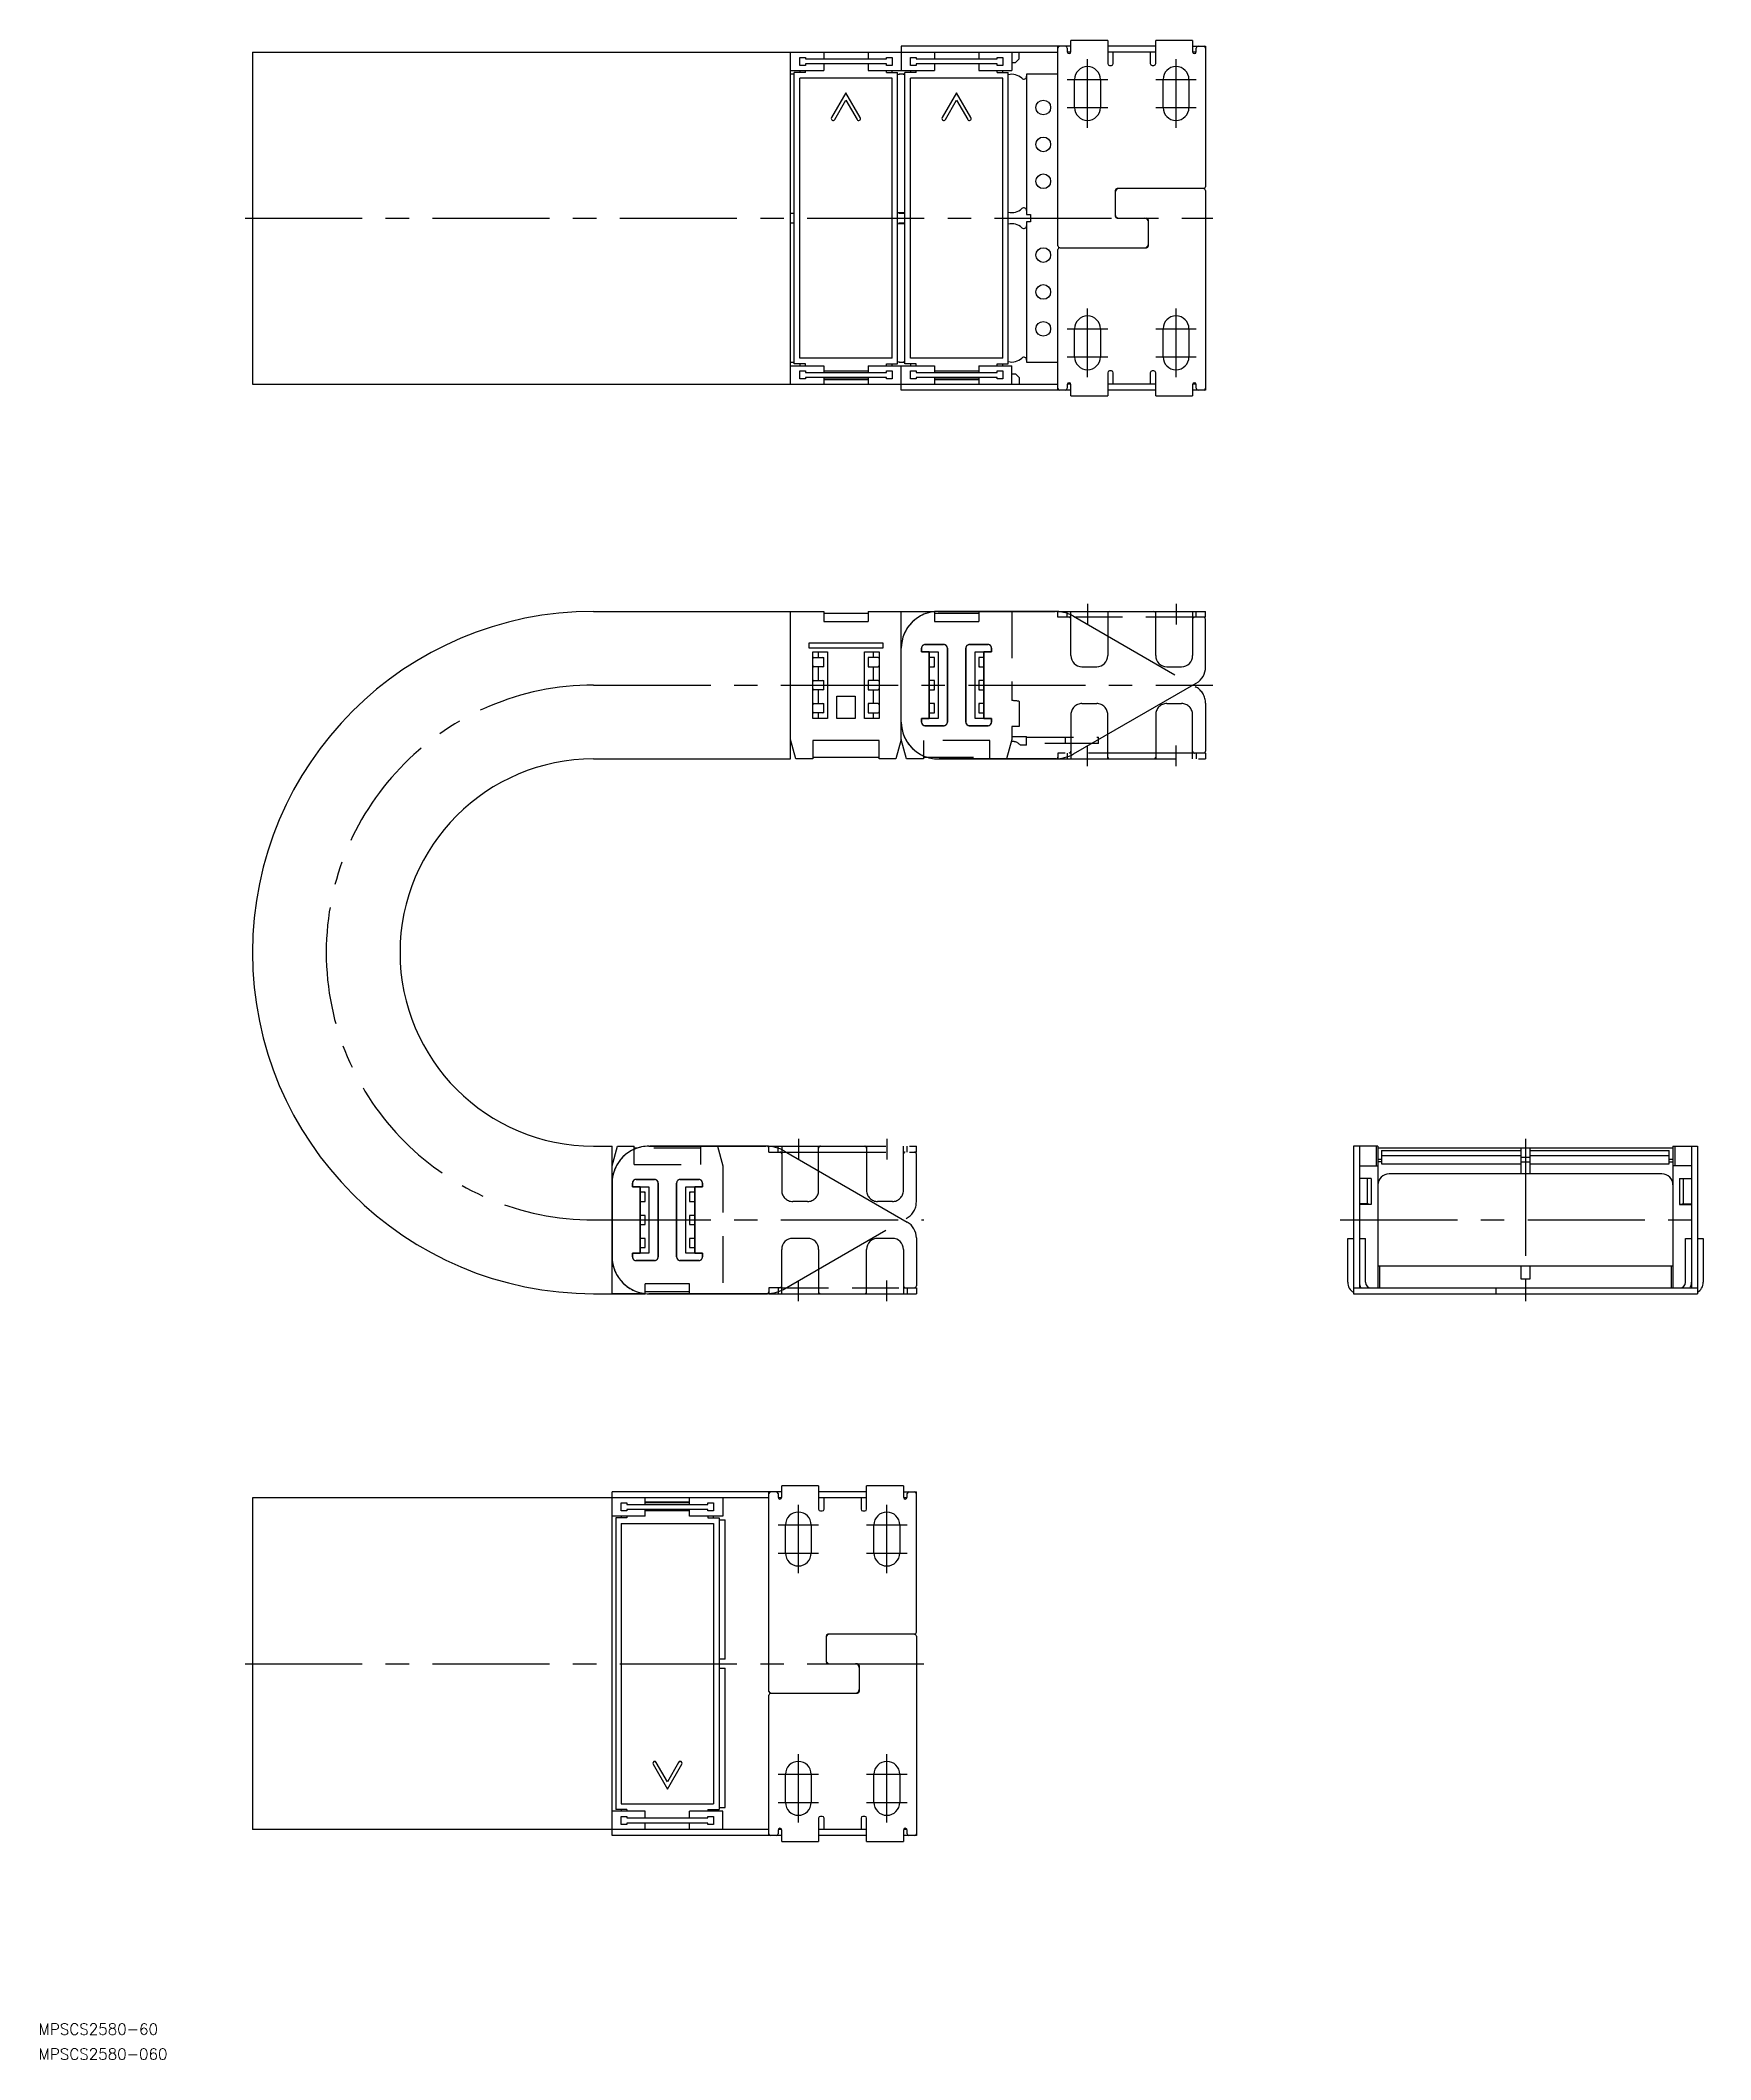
# Model space of a CAD drawing. Extents: x -58 to 395, y -62 to 485.
import ezdxf

# ---------------------------------------------------------------- set-up
doc = ezdxf.new("R2010")
doc.units = 0
for name, pattern in [('CENTER', [50.8, 31.75, -6.35, 6.35, -6.35]), ('DASHED', [19.05, 12.7, -6.35]), ('PHANTOM', [63.5, 31.75, -6.35, 6.35, -6.35, 6.35, -6.35])]:
    doc.linetypes.add(name, pattern=pattern)
doc.layers.get('0').update_dxf_attribs({"linetype": 'CONTINUOUS'})
doc.layers.add('CENTER', color=1, linetype='CENTER')
doc.styles.get("Standard").update_dxf_attribs({"font": 'txt.shx', "height": 3, "bigfont": 'bigfont.shx'})

msp = doc.modelspace()

# ---------------------------------------------------------------- linework, layer by layer
at = {"color": 7, "linetype": 'CONTINUOUS'}
for p, q in [((0, 481.907641), (0, 391.907641)), ((0, 481.907641), (218.407972, 481.907641)), ((145.907972, 391.907641), (145.907972, 481.907641)), ((154.907972, 481.907641), (154.907972, 480.107641)), ((166.907972, 481.907641), (166.907972, 480.107641)), ((221.907972, 483.507641), (175.907972, 483.507641)), ((175.907972, 483.507641), (175.907972, 476.907641)), ((184.907972, 481.907641), (184.907972, 480.107641)), ((196.907972, 481.907641), (196.907972, 480.107641)), ((205.907972, 481.907641), (205.907972, 476.907641)), ((207.907972, 480.107641), (207.907972, 481.907641)), ((218.407972, 429.407641), (218.407972, 483.507641)), ((220.907972, 483.007641), (220.907972, 482.007641)), ((221.89787, 481.907641), (220.918074, 481.907641)), ((221.907972, 482.007641), (221.907972, 485.107641)), ((231.907972, 485.107641), (221.907972, 485.107641)), ((231.907972, 485.107641), (231.907972, 478.807641)), ((244.907972, 483.507641), (231.907972, 483.507641)), ((244.907972, 481.907641), (231.907972, 481.907641)), ((233.407972, 478.807641), (233.407972, 481.907641)), ((243.407972, 481.907641), (243.407972, 478.807641)), ((244.907972, 478.807641), (244.907972, 485.107641)), ((254.907972, 485.107641), (244.907972, 485.107641)), ((254.907972, 485.107641), (254.907972, 482.007641)), ((254.907972, 483.507641), (258.407972, 483.507641)), ((255.89787, 481.907641), (254.918074, 481.907641)), ((255.907972, 482.007641), (255.907972, 483.007641)), ((258.407972, 483.507641), (258.407972, 445.407641)), ((145.907972, 476.907641), (154.907972, 476.907641)), ((146.907972, 397.407641), (146.907972, 476.407641)), ((149.907972, 476.407641), (146.907972, 476.407641)), ((148.407972, 478.307641), (148.407972, 480.507641)), ((148.407972, 480.507641), (149.907972, 480.507641)), ((149.907972, 478.307641), (148.407972, 478.307641)), ((148.407972, 476.907641), (148.407972, 476.407641)), ((149.907972, 480.507641), (149.907972, 480.107641)), ((149.907972, 480.107641), (171.907972, 480.107641)), ((171.907972, 478.707641), (149.907972, 478.707641)), ((149.907972, 478.707641), (149.907972, 478.307641)), ((149.907972, 476.407641), (149.907972, 476.907641)), ((154.907972, 478.707641), (154.907972, 476.907641)), ((166.907972, 478.707641), (166.907972, 476.907641)), ((166.907972, 476.907641), (184.907972, 476.907641)), ((171.907972, 480.507641), (173.407972, 480.507641)), ((171.907972, 480.107641), (171.907972, 480.507641)), ((171.907972, 478.307641), (171.907972, 478.707641)), ((173.407972, 478.307641), (171.907972, 478.307641)), ((171.907972, 476.407641), (171.907972, 476.907641)), ((171.907972, 476.407641), (174.907972, 476.407641)), ((173.407972, 480.507641), (173.407972, 478.307641)), ((173.407972, 476.407641), (173.407972, 476.907641)), ((174.907972, 397.407641), (174.907972, 476.407641)), ((179.907972, 476.407641), (176.907972, 476.407641)), ((176.907972, 397.407641), (176.907972, 476.407641)), ((178.407972, 480.507641), (179.907972, 480.507641)), ((178.407972, 478.307641), (178.407972, 480.507641)), ((179.907972, 478.307641), (178.407972, 478.307641)), ((178.407972, 476.907641), (178.407972, 476.407641)), ((179.907972, 480.507641), (179.907972, 480.107641)), ((179.907972, 480.107641), (201.907972, 480.107641)), ((201.907972, 478.707641), (179.907972, 478.707641)), ((179.907972, 478.707641), (179.907972, 478.307641)), ((179.907972, 476.407641), (179.907972, 476.907641)), ((184.907972, 478.707641), (184.907972, 476.907641)), ((196.907972, 478.707641), (196.907972, 476.907641)), ((196.907972, 476.907641), (205.907972, 476.907641)), ((201.907972, 480.507641), (203.407972, 480.507641)), ((201.907972, 480.107641), (201.907972, 480.507641)), ((201.907972, 478.307641), (201.907972, 478.707641)), ((203.407972, 478.307641), (201.907972, 478.307641)), ((201.907972, 476.407641), (201.907972, 476.907641)), ((201.907972, 476.407641), (204.907972, 476.407641)), ((203.407972, 480.507641), (203.407972, 478.307641)), ((203.407972, 476.407641), (203.407972, 476.907641)), ((204.907972, 397.407641), (204.907972, 476.407641)), ((205.907972, 479.107641), (206.907972, 479.107641)), ((206.907972, 479.107641), (207.907972, 480.107641)), ((232.407972, 478.307641), (232.907972, 478.307641)), ((243.907972, 478.307641), (244.407972, 478.307641)), ((146.907972, 475.907641), (145.907972, 475.907641)), ((148.407972, 398.907641), (148.407972, 474.907641)), ((173.407972, 474.907641), (148.407972, 474.907641)), ((160.907972, 470.907641), (157.010858, 464.157641)), ((164.805086, 464.157641), (160.907972, 470.907641)), ((173.407972, 398.907641), (173.407972, 474.907641)), ((175.207972, 475.907641), (175.207972, 475.845914)), ((176.907972, 475.907641), (175.207972, 475.907641)), ((203.407972, 474.907641), (178.407972, 474.907641)), ((178.407972, 398.907641), (178.407972, 474.907641)), ((190.907972, 470.907641), (187.010858, 464.157641)), ((194.805086, 464.157641), (190.907972, 470.907641)), ((203.407972, 398.907641), (203.407972, 474.907641)), ((218.407972, 475.907641), (209.907972, 475.907641)), ((209.907972, 475.907641), (209.907972, 437.907641)), ((222.907972, 466.907641), (222.907972, 474.507641)), ((229.907972, 474.507641), (229.907972, 466.907641)), ((246.907972, 466.907641), (246.907972, 474.507641)), ((253.907972, 474.507641), (253.907972, 466.907641)), ((157.876883, 463.657641), (160.907972, 468.907641)), ((160.907972, 468.907641), (163.939061, 463.657641)), ((187.876883, 463.657641), (190.907972, 468.907641)), ((190.907972, 468.907641), (193.939061, 463.657641)), ((233.907972, 444.407641), (233.907972, 437.407641)), ((257.907972, 444.907641), (234.407972, 444.907641)), ((258.407972, 444.407641), (258.407972, 390.307641)), ((146.907972, 438.157641), (145.907972, 438.157641)), ((175.207972, 438.469367), (175.207972, 438.157641)), ((176.907972, 438.157641), (175.207972, 438.157641)), ((145.907972, 435.657641), (146.907972, 435.657641)), ((175.207972, 435.657641), (176.907972, 435.657641)), ((175.207972, 435.657641), (175.207972, 435.345914)), ((209.907972, 437.907641), (210.907972, 437.907641)), ((210.907972, 435.907641), (209.907972, 435.907641)), ((209.907972, 435.907641), (209.907972, 397.907641)), ((210.907972, 437.907641), (210.907972, 435.907641)), ((234.407972, 436.907641), (242.407972, 436.907641)), ((242.907972, 429.407641), (242.907972, 436.407641)), ((218.407972, 390.307641), (218.407972, 428.407641)), ((218.907972, 428.907641), (242.407972, 428.907641)), ((222.907972, 399.307641), (222.907972, 406.907641)), ((229.907972, 406.907641), (229.907972, 399.307641)), ((246.907972, 399.307641), (246.907972, 406.907641)), ((253.907972, 406.907641), (253.907972, 399.307641)), ((145.907972, 397.907641), (146.907972, 397.907641)), ((145.907972, 396.907641), (154.907972, 396.907641)), ((149.907972, 397.407641), (146.907972, 397.407641)), ((173.407972, 398.907641), (148.407972, 398.907641)), ((148.407972, 397.407641), (148.407972, 396.907641)), ((148.407972, 395.507641), (149.907972, 395.507641)), ((148.407972, 393.307641), (148.407972, 395.507641)), ((149.907972, 396.907641), (149.907972, 397.407641)), ((149.907972, 395.507641), (149.907972, 395.107641)), ((149.907972, 395.107641), (171.907972, 395.107641)), ((154.907972, 396.907641), (154.907972, 395.107641)), ((154.907972, 395.507641), (166.907972, 395.507641)), ((166.907972, 396.907641), (184.907972, 396.907641)), ((166.907972, 396.907641), (166.907972, 395.107641)), ((171.907972, 397.407641), (174.907972, 397.407641)), ((171.907972, 396.907641), (171.907972, 397.407641)), ((171.907972, 395.107641), (171.907972, 395.507641)), ((171.907972, 395.507641), (173.407972, 395.507641)), ((173.407972, 396.907641), (173.407972, 397.407641)), ((173.407972, 395.507641), (173.407972, 393.307641)), ((175.207972, 397.969367), (175.207972, 397.907641)), ((175.207972, 397.907641), (176.907972, 397.907641)), ((175.907972, 390.307641), (175.907972, 396.907641)), ((179.907972, 397.407641), (176.907972, 397.407641)), ((203.407972, 398.907641), (178.407972, 398.907641)), ((178.407972, 397.407641), (178.407972, 396.907641)), ((178.407972, 395.507641), (179.907972, 395.507641)), ((178.407972, 393.307641), (178.407972, 395.507641)), ((179.907972, 396.907641), (179.907972, 397.407641)), ((179.907972, 395.507641), (179.907972, 395.107641)), ((179.907972, 395.107641), (201.907972, 395.107641)), ((184.907972, 396.907641), (184.907972, 395.107641)), ((184.907972, 395.507641), (196.907972, 395.507641)), ((196.907972, 396.907641), (205.907972, 396.907641)), ((196.907972, 396.907641), (196.907972, 395.107641)), ((201.907972, 397.407641), (204.907972, 397.407641)), ((201.907972, 396.907641), (201.907972, 397.407641)), ((201.907972, 395.507641), (203.407972, 395.507641)), ((201.907972, 395.107641), (201.907972, 395.507641)), ((203.407972, 396.907641), (203.407972, 397.407641)), ((203.407972, 395.507641), (203.407972, 393.307641)), ((205.907972, 391.907641), (205.907972, 396.907641)), ((205.907972, 394.707641), (206.907972, 394.707641)), ((207.907972, 393.707641), (206.907972, 394.707641)), ((209.907972, 397.907641), (218.407972, 397.907641)), ((231.907972, 395.007641), (231.907972, 388.707641)), ((232.907972, 395.507641), (232.407972, 395.507641)), ((233.407972, 391.907641), (233.407972, 395.007641)), ((243.407972, 395.007641), (243.407972, 391.907641)), ((244.407972, 395.507641), (243.907972, 395.507641)), ((244.907972, 388.707641), (244.907972, 395.007641)), ((0, 391.907641), (218.407972, 391.907641)), ((149.907972, 393.307641), (148.407972, 393.307641)), ((149.907972, 393.707641), (149.907972, 393.307641)), ((171.907972, 393.707641), (149.907972, 393.707641)), ((154.907972, 393.707641), (154.907972, 391.907641)), ((154.907972, 393.320071), (166.907972, 393.320071)), ((154.907972, 393.134421), (166.907972, 393.134421)), ((166.907972, 393.707641), (166.907972, 391.907641)), ((171.907972, 393.307641), (171.907972, 393.707641)), ((173.407972, 393.307641), (171.907972, 393.307641)), ((221.907972, 390.307641), (175.907972, 390.307641)), ((179.907972, 393.307641), (178.407972, 393.307641)), ((179.907972, 393.707641), (179.907972, 393.307641)), ((201.907972, 393.707641), (179.907972, 393.707641)), ((184.907972, 393.707641), (184.907972, 391.907641)), ((184.907972, 393.320071), (196.907972, 393.320071)), ((184.907972, 393.134421), (196.907972, 393.134421)), ((196.907972, 393.707641), (196.907972, 391.907641)), ((201.907972, 393.307641), (201.907972, 393.707641)), ((203.407972, 393.307641), (201.907972, 393.307641)), ((207.907972, 393.707641), (207.907972, 391.907641)), ((220.907972, 391.807641), (220.907972, 390.807641)), ((221.89787, 391.907641), (220.918074, 391.907641)), ((221.907972, 388.707641), (221.907972, 391.807641)), ((221.907972, 388.707641), (231.907972, 388.707641)), ((244.907972, 391.907641), (231.907972, 391.907641)), ((244.907972, 390.307641), (231.907972, 390.307641)), ((244.907972, 388.707641), (254.907972, 388.707641)), ((254.907972, 391.807641), (254.907972, 388.707641)), ((258.407972, 390.307641), (254.907972, 390.307641)), ((255.89787, 391.907641), (254.918074, 391.907641)), ((255.907972, 390.807641), (255.907972, 391.807641)), ((92.5, 330.300128), (154.907972, 330.300128)), ((145.907972, 290.300128), (145.907972, 330.300128)), ((154.907972, 330.300128), (154.907972, 327.580324)), ((154.907972, 329.800128), (166.907972, 329.800128)), ((166.907972, 330.300128), (166.907972, 327.580324)), ((166.907972, 330.300128), (184.907972, 330.300128)), ((175.907972, 295.600128), (175.907972, 330.300128)), ((184.907972, 330.300128), (184.907972, 330.250002)), ((217.907972, 330.300128), (185.907972, 330.300128)), ((218.407972, 330.300128), (258.407972, 330.300128)), ((218.407972, 328.700128), (218.407972, 330.300128)), ((221.907972, 328.700128), (218.407972, 328.700128)), ((220.907972, 328.700128), (220.907972, 330.300128)), ((221.907972, 318.300128), (221.907972, 330.300128)), ((231.907972, 330.300128), (231.907972, 318.300128)), ((244.907972, 318.300128), (244.907972, 330.300128)), ((254.907972, 330.300128), (254.907972, 318.300128)), ((258.407972, 328.700128), (254.907972, 328.700128)), ((255.907972, 328.700128), (255.907972, 330.300128)), ((258.407972, 328.700128), (258.407972, 330.300128)), ((154.907972, 327.580324), (166.907972, 327.580324)), ((258.407972, 315.186879), (258.407972, 328.200128)), ((150.907972, 320.300128), (150.907972, 321.800128)), ((150.907972, 321.800128), (170.907972, 321.800128)), ((170.907972, 320.300128), (150.907972, 320.300128)), ((151.907972, 319.300128), (155.907972, 319.300128)), ((151.907972, 301.300128), (151.907972, 319.300128)), ((152.207972, 317.800128), (154.907972, 317.800128)), ((153.507972, 317.800128), (153.507972, 319.300128)), ((154.907972, 315.300128), (154.907972, 317.800128)), ((155.907972, 319.300128), (155.907972, 301.300128)), ((165.907972, 319.300128), (169.907972, 319.300128)), ((165.907972, 301.300128), (165.907972, 319.300128)), ((169.607972, 317.800128), (166.907972, 317.800128)), ((166.907972, 317.800128), (166.907972, 315.300128)), ((168.307972, 319.300128), (168.307972, 317.800128)), ((169.907972, 319.300128), (169.907972, 301.300128)), ((170.907972, 321.800128), (170.907972, 320.300128)), ((181.407972, 320.300128), (181.407972, 319.300128)), ((181.407972, 319.300128), (185.907972, 319.300128)), ((187.407972, 321.300128), (182.407972, 321.300128)), ((183.507972, 317.800128), (183.507972, 319.300128)), ((183.507972, 301.300128), (183.507972, 319.300128)), ((184.907972, 317.800128), (183.507972, 317.800128)), ((184.907972, 315.300128), (184.907972, 317.800128)), ((185.907972, 319.300128), (185.907972, 301.300128)), ((188.407972, 300.300128), (188.407972, 320.300128)), ((193.407972, 320.300128), (193.407972, 300.300128)), ((199.407972, 321.300128), (194.407972, 321.300128)), ((195.907972, 301.300128), (195.907972, 319.300128)), ((195.907972, 319.300128), (200.407972, 319.300128)), ((198.307972, 317.800128), (196.907972, 317.800128)), ((196.907972, 317.800128), (196.907972, 315.300128)), ((198.307972, 319.300128), (198.307972, 317.800128)), ((198.307972, 301.300128), (198.307972, 319.300128)), ((200.407972, 319.300128), (200.407972, 320.300128)), ((154.907972, 315.300128), (152.207972, 315.300128)), ((153.507972, 311.550128), (153.507972, 315.300128)), ((166.907972, 315.300128), (169.607972, 315.300128)), ((168.307972, 315.300128), (168.307972, 311.550128)), ((183.507972, 311.550128), (183.507972, 315.300128)), ((183.507972, 315.300128), (184.907972, 315.300128)), ((196.907972, 315.300128), (198.307972, 315.300128)), ((198.307972, 315.300128), (198.307972, 311.550128)), ((224.907972, 315.300128), (228.907972, 315.300128)), ((247.907972, 315.300128), (251.907972, 315.300128)), ((152.207972, 311.550128), (154.907972, 311.550128)), ((154.907972, 309.050128), (152.207972, 309.050128)), ((153.507972, 305.300128), (153.507972, 309.050128)), ((154.907972, 309.050128), (154.907972, 311.550128)), ((158.407972, 307.300128), (163.407972, 307.300128)), ((158.407972, 301.300128), (158.407972, 307.300128)), ((163.407972, 307.300128), (163.407972, 301.300128)), ((169.607972, 311.550128), (166.907972, 311.550128)), ((166.907972, 311.550128), (166.907972, 309.050128)), ((166.907972, 309.050128), (169.607972, 309.050128)), ((168.307972, 309.050128), (168.307972, 305.300128)), ((184.907972, 311.550128), (183.507972, 311.550128)), ((183.507972, 305.300128), (183.507972, 309.050128)), ((183.507972, 309.050128), (184.907972, 309.050128)), ((184.907972, 309.050128), (184.907972, 311.550128)), ((198.307972, 311.550128), (196.907972, 311.550128)), ((196.907972, 311.550128), (196.907972, 309.050128)), ((196.907972, 309.050128), (198.307972, 309.050128)), ((198.307972, 309.050128), (198.307972, 305.300128)), ((222.623362, 291.639874), (255.907972, 310.856752)), ((155.907972, 301.300128), (151.907972, 301.300128)), ((152.207972, 305.300128), (154.907972, 305.300128)), ((154.907972, 302.800128), (152.207972, 302.800128)), ((153.507972, 301.300128), (153.507972, 302.800128)), ((154.907972, 302.800128), (154.907972, 305.300128)), ((163.407972, 301.300128), (158.407972, 301.300128)), ((169.907972, 301.300128), (165.907972, 301.300128)), ((169.607972, 305.300128), (166.907972, 305.300128)), ((166.907972, 305.300128), (166.907972, 302.800128)), ((166.907972, 302.800128), (169.607972, 302.800128)), ((168.307972, 302.800128), (168.307972, 301.300128)), ((185.907972, 301.300128), (181.407972, 301.300128)), ((181.407972, 301.300128), (181.407972, 300.300128)), ((184.907972, 305.300128), (183.507972, 305.300128)), ((183.507972, 301.300128), (183.507972, 302.800128)), ((183.507972, 302.800128), (184.907972, 302.800128)), ((184.907972, 302.800128), (184.907972, 305.300128)), ((200.407972, 301.300128), (195.907972, 301.300128)), ((198.307972, 305.300128), (196.907972, 305.300128)), ((196.907972, 305.300128), (196.907972, 302.800128)), ((196.907972, 302.800128), (198.307972, 302.800128)), ((198.307972, 302.800128), (198.307972, 301.300128)), ((200.407972, 300.300128), (200.407972, 301.300128)), ((182.407972, 299.300128), (187.407972, 299.300128)), ((194.407972, 299.300128), (199.407972, 299.300128)), ((92.5, 290.300128), (145.907972, 290.300128)), ((147.338022, 290.300128), (145.907972, 295.600128)), ((151.907972, 290.300128), (147.338022, 290.300128)), ((169.907972, 295.300128), (151.907972, 295.300128)), ((151.907972, 295.300128), (151.907972, 290.300128)), ((151.907972, 290.800128), (169.907972, 290.800128)), ((169.907972, 290.300128), (169.907972, 295.300128)), ((174.477922, 290.300128), (169.907972, 290.300128)), ((175.907972, 295.600128), (174.477922, 290.300128)), ((177.338022, 290.300128), (175.907972, 295.600128)), ((181.907972, 290.300128), (177.338022, 290.300128)), ((181.907972, 291.134977), (181.907972, 290.300128)), ((181.907972, 290.800128), (182.785473, 290.800128)), ((185.907972, 290.300128), (217.623362, 290.300128)), ((229.407972, 294.500128), (227.577467, 294.500128)), ((229.407972, 294.500128), (229.407972, 295.55697)), ((92.5, 185.300128), (97.507972, 185.300128)), ((97.507972, 180.000128), (98.938022, 185.300128)), ((97.507972, 145.300128), (97.507972, 185.300128)), ((98.938022, 185.300128), (103.507972, 185.300128)), ((103.507972, 184.465279), (103.507972, 185.300128)), ((104.385473, 184.800128), (103.507972, 184.800128)), ((107.507972, 185.300128), (139.223362, 185.300128)), ((144.223362, 183.960382), (177.507972, 164.743504)), ((305.157054, 185.300128), (298.557054, 185.300128)), ((298.557054, 185.300128), (298.557054, 145.300128)), ((300.157054, 185.300128), (300.157054, 146.900128)), ((304.657054, 185.300128), (304.657054, 180.000128)), ((305.157054, 185.300128), (305.157054, 146.900128)), ((385.157054, 184.800128), (305.157054, 184.800128)), ((306.157054, 181.700128), (305.157054, 181.700128)), ((306.157054, 181.100128), (305.157054, 181.100128)), ((306.157054, 184.100128), (343.907054, 184.100128)), ((306.157054, 184.100128), (306.157054, 180.500128)), ((306.157054, 182.790999), (343.907054, 182.790999)), ((343.907054, 184.800128), (343.907054, 177.800128)), ((343.907054, 182.300128), (346.407054, 182.300128)), ((343.907054, 181.100128), (346.407054, 181.100128)), ((346.407054, 177.800128), (346.407054, 184.800128)), ((346.407054, 184.100128), (384.157054, 184.100128)), ((346.407054, 182.790999), (384.157054, 182.790999)), ((384.157054, 180.500128), (384.157054, 184.100128)), ((385.157054, 181.700128), (384.157054, 181.700128)), ((384.157054, 181.100128), (385.157054, 181.100128)), ((385.157054, 185.300128), (385.157054, 146.900128)), ((385.157054, 185.300128), (391.757054, 185.300128)), ((385.657054, 185.300128), (385.657054, 180.000128)), ((390.157054, 185.300128), (390.157054, 146.900128)), ((391.757054, 185.300128), (391.757054, 145.300128)), ((103.007972, 174.300128), (103.007972, 175.300128)), ((104.007972, 176.300128), (109.007972, 176.300128)), ((110.007972, 175.300128), (110.007972, 155.300128)), ((115.007972, 155.300128), (115.007972, 175.300128)), ((116.007972, 176.300128), (121.007972, 176.300128)), ((122.007972, 175.300128), (122.007972, 174.300128)), ((300.157054, 180.000128), (305.157054, 180.000128)), ((303.357054, 176.500128), (300.157054, 176.500128)), ((302.357054, 169.692364), (302.357054, 176.500128)), ((303.357054, 176.500128), (303.357054, 169.500128)), ((306.157054, 180.500128), (343.907054, 180.500128)), ((382.157054, 177.800128), (308.157054, 177.800128)), ((346.407054, 180.500128), (384.157054, 180.500128)), ((390.157054, 180.000128), (385.157054, 180.000128)), ((386.957054, 176.500128), (390.157054, 176.500128)), ((386.957054, 176.500128), (386.957054, 169.500128)), ((387.957054, 176.500128), (387.957054, 169.692364)), ((103.007972, 174.300128), (107.507972, 174.300128)), ((105.107972, 156.300128), (105.107972, 174.300128)), ((106.507972, 172.800128), (105.107972, 172.800128)), ((105.107972, 170.300128), (106.507972, 170.300128)), ((106.507972, 170.300128), (106.507972, 172.800128)), ((107.507972, 174.300128), (107.507972, 156.300128)), ((117.507972, 156.300128), (117.507972, 174.300128)), ((117.507972, 174.300128), (122.007972, 174.300128)), ((119.907972, 172.800128), (118.507972, 172.800128)), ((118.507972, 172.800128), (118.507972, 170.300128)), ((118.507972, 170.300128), (119.907972, 170.300128)), ((119.907972, 174.300128), (119.907972, 156.300128)), ((106.507972, 166.550128), (105.107972, 166.550128)), ((106.507972, 164.050128), (106.507972, 166.550128)), ((118.507972, 166.550128), (118.507972, 164.050128)), ((119.907972, 166.550128), (118.507972, 166.550128)), ((302.357054, 169.692364), (300.157054, 169.692364)), ((303.357054, 169.500128), (300.157054, 169.500128)), ((386.957054, 169.500128), (390.157054, 169.500128)), ((387.957054, 169.692364), (390.157054, 169.692364)), ((105.107972, 164.050128), (106.507972, 164.050128)), ((106.507972, 160.300128), (105.107972, 160.300128)), ((106.507972, 157.800128), (106.507972, 160.300128)), ((118.507972, 164.050128), (119.907972, 164.050128)), ((119.907972, 160.300128), (118.507972, 160.300128)), ((118.507972, 160.300128), (118.507972, 157.800128)), ((150.507972, 160.300128), (146.507972, 160.300128)), ((173.507972, 160.300128), (169.507972, 160.300128)), ((180.007972, 160.413377), (180.007972, 147.400128)), ((296.957054, 160.300128), (298.557054, 160.300128)), ((296.957054, 148.400128), (296.957054, 160.300128)), ((300.157054, 160.300128), (301.757054, 160.300128)), ((301.757054, 148.400128), (301.757054, 160.300128)), ((388.557054, 160.300128), (390.157054, 160.300128)), ((388.557054, 148.400128), (388.557054, 160.300128)), ((391.757054, 160.300128), (393.357054, 160.300128)), ((393.357054, 160.300128), (393.357054, 148.400128)), ((107.507972, 156.300128), (103.007972, 156.300128)), ((103.007972, 155.300128), (103.007972, 156.300128)), ((109.007972, 154.300128), (104.007972, 154.300128)), ((105.107972, 157.800128), (106.507972, 157.800128)), ((121.007972, 154.300128), (116.007972, 154.300128)), ((122.007972, 156.300128), (117.507972, 156.300128)), ((118.507972, 157.800128), (119.907972, 157.800128)), ((122.007972, 156.300128), (122.007972, 155.300128)), ((143.507972, 145.300128), (143.507972, 157.300128)), ((153.507972, 157.300128), (153.507972, 145.300128)), ((166.507972, 145.300128), (166.507972, 157.300128)), ((176.507972, 157.300128), (176.507972, 145.300128)), ((385.157054, 152.800128), (305.157054, 152.800128)), ((305.657054, 146.900128), (305.657054, 152.800128)), ((343.907054, 152.800128), (343.907054, 149.300128)), ((343.907054, 149.300128), (346.407054, 149.300128)), ((346.407054, 149.300128), (346.407054, 152.800128)), ((384.657054, 152.800128), (384.657054, 146.900128)), ((92.5, 145.300128), (106.507972, 145.300128)), ((106.507972, 145.300128), (97.507972, 145.300128)), ((106.507972, 145.300128), (106.507972, 145.350254)), ((139.507972, 145.300128), (107.507972, 145.300128)), ((143.507972, 146.900128), (140.007972, 146.900128)), ((140.007972, 146.900128), (140.007972, 145.300128)), ((140.007972, 145.300128), (180.007972, 145.300128)), ((142.507972, 146.900128), (142.507972, 145.300128)), ((176.507972, 146.900128), (180.007972, 146.900128)), ((177.507972, 146.900128), (177.507972, 145.300128)), ((180.007972, 146.900128), (180.007972, 145.300128)), ((298.557054, 146.900128), (391.757054, 146.900128)), ((298.557054, 145.300128), (391.757054, 145.300128)), ((337.157054, 146.900128), (337.157054, 145.300128)), ((153.507972, 93.2), (143.507972, 93.2)), ((143.507972, 90.1), (143.507972, 93.2)), ((153.507972, 93.2), (153.507972, 86.9)), ((166.507972, 86.9), (166.507972, 93.2)), ((176.507972, 93.2), (166.507972, 93.2)), ((176.507972, 93.2), (176.507972, 90.1)), ((0, 90), (0, 0)), ((140.007972, 90), (0, 90)), ((143.507972, 91.6), (97.507972, 91.6)), ((97.507972, -1.6), (97.507972, 91.6)), ((100.007972, 88.6), (101.507972, 88.6)), ((100.007972, 86.4), (100.007972, 88.6)), ((101.507972, 88.6), (101.507972, 88.2)), ((101.507972, 88.2), (123.507972, 88.2)), ((106.507972, 88.2), (106.507972, 90)), ((118.507972, 88.77322), (106.507972, 88.77322)), ((118.507972, 88.587569), (106.507972, 88.587569)), ((118.507972, 88.2), (118.507972, 90)), ((123.507972, 88.6), (125.007972, 88.6)), ((123.507972, 88.2), (123.507972, 88.6)), ((125.007972, 88.6), (125.007972, 86.4)), ((127.507972, 90), (127.507972, 85)), ((140.007972, 37.5), (140.007972, 91.6)), ((142.507972, 91.1), (142.507972, 90.1)), ((143.49787, 90), (142.518074, 90)), ((166.507972, 91.6), (153.507972, 91.6)), ((166.507972, 90), (153.507972, 90)), ((155.007972, 86.9), (155.007972, 90)), ((165.007972, 90), (165.007972, 86.9)), ((176.507972, 91.6), (180.007972, 91.6)), ((177.49787, 90), (176.518074, 90)), ((177.507972, 90.1), (177.507972, 91.1)), ((180.007972, 53.5), (180.007972, 91.6)), ((106.507972, 85), (97.507972, 85)), ((98.507972, 84.5), (98.507972, 5.5)), ((101.507972, 84.5), (98.507972, 84.5)), ((101.507972, 86.4), (100.007972, 86.4)), ((100.007972, 85), (100.007972, 84.5)), ((100.007972, 83), (125.007972, 83)), ((100.007972, 83), (100.007972, 7)), ((123.507972, 86.8), (101.507972, 86.8)), ((101.507972, 86.8), (101.507972, 86.4)), ((101.507972, 85), (101.507972, 84.5)), ((106.507972, 85), (106.507972, 86.8)), ((118.507972, 86.4), (106.507972, 86.4)), ((118.507972, 85), (118.507972, 86.8)), ((127.507972, 85), (118.507972, 85)), ((123.507972, 86.4), (123.507972, 86.8)), ((125.007972, 86.4), (123.507972, 86.4)), ((123.507972, 85), (123.507972, 84.5)), ((123.507972, 84.5), (126.507972, 84.5)), ((125.007972, 84.5), (125.007972, 85)), ((125.007972, 83), (125.007972, 7)), ((126.507972, 84.5), (126.507972, 5.5)), ((126.507972, 84), (128.207972, 84)), ((128.207972, 46.25), (128.207972, 84)), ((144.507972, 75), (144.507972, 82.6)), ((151.507972, 82.6), (151.507972, 75)), ((154.007972, 86.4), (154.507972, 86.4)), ((165.507972, 86.4), (166.007972, 86.4)), ((168.507972, 75), (168.507972, 82.6)), ((175.507972, 82.6), (175.507972, 75)), ((155.507972, 52.5), (155.507972, 45.5)), ((179.507972, 53), (156.007972, 53)), ((180.007972, 52.5), (180.007972, -1.6)), ((128.207972, 46.25), (126.507972, 46.25)), ((156.007972, 45), (164.007972, 45)), ((164.507972, 44.5), (164.507972, 37.5)), ((126.507972, 43.75), (128.207972, 43.75)), ((128.207972, 6), (128.207972, 43.75)), ((140.007972, -1.6), (140.007972, 36.5)), ((140.507972, 37), (164.007972, 37)), ((108.610858, 17.75), (112.507972, 11)), ((112.507972, 13), (109.476883, 18.25)), ((115.539061, 18.25), (112.507972, 13)), ((112.507972, 11), (116.405086, 17.75)), ((144.507972, 7.4), (144.507972, 15)), ((151.507972, 15), (151.507972, 7.4)), ((168.507972, 7.4), (168.507972, 15)), ((175.507972, 15), (175.507972, 7.4)), ((101.507972, 5.5), (98.507972, 5.5)), ((100.007972, 7), (125.007972, 7)), ((100.007972, 5.5), (100.007972, 5)), ((101.507972, 5.5), (101.507972, 5)), ((123.507972, 5.5), (126.507972, 5.5)), ((123.507972, 5.5), (123.507972, 5)), ((125.007972, 5), (125.007972, 5.5)), ((126.507972, 6), (128.207972, 6)), ((140.007972, 0), (0, 0)), ((106.507972, 5), (97.507972, 5)), ((100.007972, 1.4), (100.007972, 3.6)), ((100.007972, 3.6), (101.507972, 3.6)), ((101.507972, 1.4), (100.007972, 1.4)), ((101.507972, 3.6), (101.507972, 3.2)), ((101.507972, 3.2), (123.507972, 3.2)), ((123.507972, 1.8), (101.507972, 1.8)), ((101.507972, 1.8), (101.507972, 1.4)), ((106.507972, 3.2), (106.507972, 5)), ((106.507972, 0), (106.507972, 1.8)), ((118.507972, 3.2), (118.507972, 5)), ((127.507972, 5), (118.507972, 5)), ((118.507972, 0), (118.507972, 1.8)), ((123.507972, 3.6), (125.007972, 3.6)), ((123.507972, 3.2), (123.507972, 3.6)), ((123.507972, 1.4), (123.507972, 1.8)), ((125.007972, 1.4), (123.507972, 1.4)), ((125.007972, 3.6), (125.007972, 1.4)), ((127.507972, 0), (127.507972, 5)), ((143.49787, 0), (142.518074, 0)), ((153.507972, 3.1), (153.507972, -3.2)), ((166.507972, 0), (153.507972, 0)), ((154.507972, 3.6), (154.007972, 3.6)), ((155.007972, 0), (155.007972, 3.1)), ((165.007972, 3.1), (165.007972, 0)), ((166.007972, 3.6), (165.507972, 3.6)), ((166.507972, -3.2), (166.507972, 3.1)), ((177.49787, 0), (176.518074, 0)), ((143.507972, -1.6), (97.507972, -1.6)), ((142.507972, -0.1), (142.507972, -1.1)), ((143.507972, -3.2), (143.507972, -0.1)), ((143.507972, -3.2), (153.507972, -3.2)), ((166.507972, -1.6), (153.507972, -1.6)), ((166.507972, -3.2), (176.507972, -3.2)), ((176.507972, -0.1), (176.507972, -3.2)), ((180.007972, -1.6), (176.507972, -1.6)), ((177.507972, -1.1), (177.507972, -0.1))]:
    msp.add_line(p, q, dxfattribs=at)
at = {"color": 3, "linetype": 'DASHED'}
for p, q in [((184.907972, 330.250002), (184.907972, 327.580324)), ((184.907972, 329.800128), (196.907972, 329.800128)), ((196.907972, 330.300128), (196.907972, 327.580324)), ((205.907972, 330.300128), (205.907972, 306.100128)), ((254.907972, 328.700128), (221.907972, 328.700128)), ((184.907972, 327.580324), (196.907972, 327.580324)), ((207.907972, 305.907892), (207.907972, 299.100128)), ((207.907972, 299.100128), (205.907972, 299.100128)), ((205.907972, 299.100128), (205.907972, 295.600128)), ((205.907972, 296.415399), (209.907972, 296.415399)), ((209.907972, 294.000128), (209.907972, 296.415399)), ((209.907972, 296.200128), (229.407972, 296.200128)), ((220.407972, 294.500128), (220.407972, 296.200128)), ((229.407972, 295.55697), (229.407972, 296.200128)), ((199.907972, 295.300128), (181.907972, 295.300128)), ((181.907972, 295.300128), (181.907972, 291.134977)), ((182.785473, 290.800128), (199.907972, 290.800128)), ((199.907972, 290.300128), (199.907972, 295.300128)), ((205.907972, 295.600128), (204.477922, 290.300128)), ((206.207972, 295.000128), (205.74608, 295.000128)), ((209.907972, 294.000128), (208.207972, 294.000128)), ((227.577467, 294.500128), (209.907972, 294.500128)), ((103.507972, 180.300128), (103.507972, 184.465279)), ((121.507972, 184.800128), (104.385473, 184.800128)), ((121.507972, 185.300128), (121.507972, 180.300128)), ((126.077922, 185.300128), (127.507972, 180.000128)), ((103.507972, 180.300128), (121.507972, 180.300128)), ((127.507972, 180.000128), (127.507972, 145.300128)), ((118.507972, 148.019932), (106.507972, 148.019932)), ((106.507972, 145.350254), (106.507972, 148.019932)), ((118.507972, 145.300128), (118.507972, 148.019932)), ((118.507972, 145.800128), (106.507972, 145.800128)), ((143.507972, 146.900128), (176.507972, 146.900128))]:
    msp.add_line(p, q, dxfattribs=at)
at = {"color": 3, "linetype": 'PHANTOM'}
for p, q in [((185.907972, 330.300128), (217.623362, 330.300128)), ((222.623362, 328.960382), (255.907972, 309.743504)), ((175.907972, 300.300128), (175.907972, 320.300128)), ((181.407972, 319.300128), (181.407972, 320.300128)), ((183.507972, 319.300128), (181.407972, 319.300128)), ((182.407972, 321.300128), (187.407972, 321.300128)), ((183.507972, 319.300128), (183.507972, 301.300128)), ((188.407972, 320.300128), (188.407972, 300.300128)), ((193.407972, 300.300128), (193.407972, 320.300128)), ((194.407972, 321.300128), (199.407972, 321.300128)), ((200.407972, 319.300128), (198.307972, 319.300128)), ((198.307972, 319.300128), (198.307972, 301.300128)), ((200.407972, 320.300128), (200.407972, 319.300128)), ((181.407972, 301.300128), (183.507972, 301.300128)), ((181.407972, 300.300128), (181.407972, 301.300128)), ((198.307972, 301.300128), (200.407972, 301.300128)), ((200.407972, 301.300128), (200.407972, 300.300128)), ((221.907972, 302.300128), (221.907972, 290.300128)), ((224.907972, 305.300128), (228.907972, 305.300128)), ((231.907972, 290.300128), (231.907972, 302.300128)), ((244.907972, 302.300128), (244.907972, 290.300128)), ((247.907972, 305.300128), (251.907972, 305.300128)), ((254.907972, 290.300128), (254.907972, 302.300128)), ((258.407972, 305.413377), (258.407972, 292.400128)), ((187.407972, 299.300128), (182.407972, 299.300128)), ((199.407972, 299.300128), (194.407972, 299.300128)), ((217.907972, 290.300128), (185.907972, 290.300128)), ((218.407972, 291.900128), (218.407972, 290.300128)), ((258.407972, 291.900128), (218.407972, 291.900128)), ((218.407972, 290.300128), (258.407972, 290.300128)), ((220.907972, 291.900128), (220.907972, 290.300128)), ((226.407972, 288.300128), (226.407972, 293.900128)), ((250.407972, 288.300128), (250.407972, 293.900128)), ((255.907972, 291.900128), (255.907972, 290.300128)), ((258.407972, 291.900128), (258.407972, 290.300128)), ((148.007972, 187.300128), (148.007972, 181.700128)), ((172.007972, 187.300128), (172.007972, 181.700128)), ((139.507972, 185.300128), (107.507972, 185.300128)), ((140.007972, 183.700128), (140.007972, 185.300128)), ((140.007972, 185.300128), (180.007972, 185.300128)), ((140.007972, 183.700128), (180.007972, 183.700128)), ((142.507972, 183.700128), (142.507972, 185.300128)), ((143.507972, 185.300128), (143.507972, 173.300128)), ((153.507972, 173.300128), (153.507972, 185.300128)), ((166.507972, 185.300128), (166.507972, 173.300128)), ((176.507972, 173.300128), (176.507972, 185.300128)), ((177.507972, 183.700128), (177.507972, 185.300128)), ((180.007972, 183.700128), (180.007972, 185.300128)), ((180.007972, 170.186879), (180.007972, 183.200128)), ((97.507972, 175.300128), (97.507972, 155.300128)), ((103.007972, 175.300128), (103.007972, 174.300128)), ((109.007972, 176.300128), (104.007972, 176.300128)), ((110.007972, 155.300128), (110.007972, 175.300128)), ((115.007972, 175.300128), (115.007972, 155.300128)), ((121.007972, 176.300128), (116.007972, 176.300128)), ((122.007972, 174.300128), (122.007972, 175.300128)), ((105.107972, 174.300128), (103.007972, 174.300128)), ((105.107972, 174.300128), (105.107972, 156.300128)), ((122.007972, 174.300128), (119.907972, 174.300128)), ((119.907972, 156.300128), (119.907972, 174.300128)), ((150.507972, 170.300128), (146.507972, 170.300128)), ((173.507972, 170.300128), (169.507972, 170.300128)), ((144.223362, 146.639874), (177.507972, 165.856752)), ((103.007972, 156.300128), (105.107972, 156.300128)), ((103.007972, 156.300128), (103.007972, 155.300128)), ((104.007972, 154.300128), (109.007972, 154.300128)), ((116.007972, 154.300128), (121.007972, 154.300128)), ((119.907972, 156.300128), (122.007972, 156.300128)), ((122.007972, 155.300128), (122.007972, 156.300128)), ((107.507972, 145.300128), (139.223362, 145.300128))]:
    msp.add_line(p, q, dxfattribs=at)
at = {"color": 7, "linetype": 'CONTINUOUS'}
for centre in [(214.407972, 466.907641), (214.407972, 456.907641), (214.407972, 446.907641), (214.407972, 426.907641), (214.407972, 416.907641), (214.407972, 406.907641)]:
    msp.add_circle(centre, 2, dxfattribs=at)
for centre, radius, start, end in [((218.907972, 483.007641), 0.5, 90, 180), ((220.407972, 483.007641), 0.5, 0, 90), ((221.407972, 482.007641), 0.5, 180, 0), ((255.407972, 482.007641), 0.5, 180, 0), ((256.407972, 483.007641), 0.5, 90, 180), ((257.907972, 483.007641), 0.5, 0, 90), ((226.407972, 474.507641), 3.5, 0, 180), ((232.407972, 478.807641), 0.5, 180, 270), ((232.907972, 478.807641), 0.5, 270, 0), ((243.907972, 478.807641), 0.5, 180, 270), ((244.407972, 478.807641), 0.5, 270, 0), ((250.407972, 474.507641), 3.5, 0, 180), ((175.907972, 471.907641), 4, 75.522488, 104.477512), ((205.907972, 471.907641), 4, 46.826449, 104.477512), ((209.157972, 475.371742), 0.75, 226.826449, 0), ((226.407972, 466.907641), 3.5, 180, 0), ((250.407972, 466.907641), 3.5, 180, 0), ((157.44387, 463.907641), 0.5, 150, 330), ((164.372074, 463.907641), 0.5, 210, 30), ((187.44387, 463.907641), 0.5, 150, 330), ((194.372074, 463.907641), 0.5, 210, 30), ((234.407972, 444.407641), 0.5, 90, 180), ((234.907972, 443.907641), 1, 90, 180), ((257.907972, 445.407641), 0.5, 270, 0), ((257.907972, 444.407641), 0.5, 0, 90), ((175.907972, 442.407641), 4, 255.522488, 284.477512), ((205.907972, 442.407641), 4, 255.522488, 313.173551), ((209.157972, 438.943539), 0.75, 0, 133.173551), ((175.907972, 431.407641), 4, 75.522488, 104.477512), ((205.907972, 431.407641), 4, 46.826449, 104.477512), ((209.157972, 434.871742), 0.75, 226.826449, 0), ((234.907972, 437.907641), 1, 180, 270), ((234.407972, 437.407641), 0.5, 180, 270), ((241.907972, 435.907641), 1, 0, 90), ((242.407972, 436.407641), 0.5, 0, 90), ((218.907972, 429.407641), 0.5, 180, 270), ((218.907972, 428.407641), 0.5, 90, 180), ((241.907972, 429.907641), 1, 270, 0), ((242.407972, 429.407641), 0.5, 270, 0), ((226.407972, 406.907641), 3.5, 0, 180), ((250.407972, 406.907641), 3.5, 0, 180), ((175.907972, 401.907641), 4, 255.522488, 284.477512), ((205.907972, 401.907641), 4, 255.522488, 313.173551), ((209.157972, 398.443539), 0.75, 0, 133.173551), ((226.407972, 399.307641), 3.5, 180, 0), ((232.407972, 395.007641), 0.5, 90, 180), ((232.907972, 395.007641), 0.5, 0, 90), ((243.907972, 395.007641), 0.5, 90, 180), ((244.407972, 395.007641), 0.5, 0, 90), ((250.407972, 399.307641), 3.5, 180, 0), ((218.907972, 390.807641), 0.5, 180, 270), ((220.407972, 390.807641), 0.5, 270, 0), ((221.407972, 391.807641), 0.5, 0, 180), ((255.407972, 391.807641), 0.5, 0, 180), ((256.407972, 390.807641), 0.5, 180, 270), ((257.907972, 390.807641), 0.5, 270, 0), ((92.5, 237.800128), 92.5, 90, 270), ((185.907972, 320.300128), 10, 90, 180), ((217.907972, 329.800128), 0.5, 0, 90), ((221.407972, 328.200128), 0.5, 0, 90), ((232.407972, 329.800128), 0.5, 90, 180), ((244.407972, 329.800128), 0.5, 0, 90), ((255.407972, 328.200128), 0.5, 90, 180), ((257.907972, 328.200128), 0.5, 0, 90), ((152.207972, 317.500128), 0.3, 90, 180), ((154.607972, 317.500128), 0.3, 0, 90), ((167.207972, 317.500128), 0.3, 90, 180), ((169.607972, 317.500128), 0.3, 0, 90), ((182.407972, 320.300128), 1, 90, 180), ((184.607972, 317.500128), 0.3, 0, 90), ((187.407972, 320.300128), 1, 0, 90), ((194.407972, 320.300128), 1, 90, 180), ((197.207972, 317.500128), 0.3, 90, 180), ((199.407972, 320.300128), 1, 0, 90), ((224.907972, 318.300128), 3, 180, 270), ((228.907972, 318.300128), 3, 270, 0), ((247.907972, 318.300128), 3, 180, 270), ((251.907972, 318.300128), 3, 270, 0), ((152.207972, 315.600128), 0.3, 180, 270), ((154.607972, 315.600128), 0.3, 270, 0), ((167.207972, 315.600128), 0.3, 180, 270), ((169.607972, 315.600128), 0.3, 270, 0), ((184.607972, 315.600128), 0.3, 270, 0), ((197.207972, 315.600128), 0.3, 180, 270), ((253.407972, 315.186879), 5, 300, 0), ((152.207972, 311.250128), 0.3, 90, 180), ((152.207972, 309.350128), 0.3, 180, 270), ((154.607972, 311.250128), 0.3, 0, 90), ((154.607972, 309.350128), 0.3, 270, 0), ((167.207972, 311.250128), 0.3, 90, 180), ((167.207972, 309.350128), 0.3, 180, 270), ((169.607972, 311.250128), 0.3, 0, 90), ((169.607972, 309.350128), 0.3, 270, 0), ((184.607972, 311.250128), 0.3, 0, 90), ((184.607972, 309.350128), 0.3, 270, 0), ((197.207972, 311.250128), 0.3, 90, 180), ((197.207972, 309.350128), 0.3, 180, 270), ((152.207972, 305.000128), 0.3, 90, 180), ((152.207972, 303.100128), 0.3, 180, 270), ((154.607972, 305.000128), 0.3, 0, 90), ((154.607972, 303.100128), 0.3, 270, 0), ((167.207972, 305.000128), 0.3, 90, 180), ((167.207972, 303.100128), 0.3, 180, 270), ((169.607972, 305.000128), 0.3, 0, 90), ((169.607972, 303.100128), 0.3, 270, 0), ((184.607972, 305.000128), 0.3, 0, 90), ((184.607972, 303.100128), 0.3, 270, 0), ((197.207972, 305.000128), 0.3, 90, 180), ((197.207972, 303.100128), 0.3, 180, 270), ((185.907972, 300.300128), 10, 180, 270), ((182.407972, 300.300128), 1, 180, 270), ((187.407972, 300.300128), 1, 270, 0), ((194.407972, 300.300128), 1, 180, 270), ((199.407972, 300.300128), 1, 270, 0), ((92.5, 237.800128), 52.5, 90, 270), ((217.623362, 300.300128), 10, 270, 300), ((107.507972, 175.300128), 10, 90, 180), ((139.223362, 175.300128), 10, 60, 90), ((104.007972, 175.300128), 1, 90, 180), ((109.007972, 175.300128), 1, 0, 90), ((116.007972, 175.300128), 1, 90, 180), ((121.007972, 175.300128), 1, 0, 90), ((308.157054, 174.800128), 3, 90, 180), ((382.157054, 174.800128), 3, 0, 90), ((106.207972, 172.500128), 0.3, 0, 90), ((106.207972, 170.600128), 0.3, 270, 0), ((118.807972, 172.500128), 0.3, 90, 180), ((118.807972, 170.600128), 0.3, 180, 270), ((106.207972, 166.250128), 0.3, 0, 90), ((106.207972, 164.350128), 0.3, 270, 0), ((118.807972, 166.250128), 0.3, 90, 180), ((118.807972, 164.350128), 0.3, 180, 270), ((175.007972, 160.413377), 5, 0, 60), ((304.357054, 180.000128), 10.5, 259.019425, 264.534976), ((385.957054, 180.000128), 10.5, 275.465024, 280.980575), ((106.207972, 160.000128), 0.3, 0, 90), ((118.807972, 160.000128), 0.3, 90, 180), ((146.507972, 157.300128), 3, 90, 180), ((150.507972, 157.300128), 3, 0, 90), ((169.507972, 157.300128), 3, 90, 180), ((173.507972, 157.300128), 3, 0, 90), ((107.507972, 155.300128), 10, 180, 270), ((104.007972, 155.300128), 1, 180, 270), ((106.207972, 158.100128), 0.3, 270, 0), ((109.007972, 155.300128), 1, 270, 0), ((116.007972, 155.300128), 1, 180, 270), ((118.807972, 158.100128), 0.3, 180, 270), ((121.007972, 155.300128), 1, 270, 0), ((300.057054, 148.400128), 3.1, 180, 241.061472), ((303.257054, 148.400128), 3.1, 180, 208.938528), ((303.257054, 148.400128), 1.5, 180, 270), ((387.057054, 148.400128), 1.5, 270, 0), ((387.057054, 148.400128), 3.1, 331.061472, 0), ((390.257054, 148.400128), 3.1, 298.938528, 0), ((139.507972, 145.800128), 0.5, 270, 0), ((143.007972, 147.400128), 0.5, 270, 0), ((154.007972, 145.800128), 0.5, 180, 270), ((166.007972, 145.800128), 0.5, 270, 0), ((177.007972, 147.400128), 0.5, 180, 270), ((179.507972, 147.400128), 0.5, 270, 0), ((140.507972, 91.1), 0.5, 90, 180), ((142.007972, 91.1), 0.5, 0, 90), ((143.007972, 90.1), 0.5, 180, 0), ((177.007972, 90.1), 0.5, 180, 0), ((178.007972, 91.1), 0.5, 90, 180), ((179.507972, 91.1), 0.5, 0, 90), ((148.007972, 82.6), 3.5, 0, 180), ((154.007972, 86.9), 0.5, 180, 270), ((154.507972, 86.9), 0.5, 270, 0), ((165.507972, 86.9), 0.5, 180, 270), ((166.007972, 86.9), 0.5, 270, 0), ((172.007972, 82.6), 3.5, 0, 180), ((148.007972, 75), 3.5, 180, 0), ((172.007972, 75), 3.5, 180, 0), ((156.007972, 52.5), 0.5, 90, 180), ((156.507972, 52), 1, 90, 180), ((179.507972, 53.5), 0.5, 270, 0), ((179.507972, 52.5), 0.5, 0, 90), ((156.507972, 46), 1, 180, 270), ((156.007972, 45.5), 0.5, 180, 270), ((163.507972, 44), 1, 0, 90), ((164.007972, 44.5), 0.5, 0, 90), ((140.507972, 37.5), 0.5, 180, 270), ((140.507972, 36.5), 0.5, 90, 180), ((163.507972, 38), 1, 270, 0), ((164.007972, 37.5), 0.5, 270, 0), ((109.04387, 18), 0.5, 30, 210), ((115.972074, 18), 0.5, 330, 150), ((148.007972, 15), 3.5, 0, 180), ((172.007972, 15), 3.5, 0, 180), ((148.007972, 7.4), 3.5, 180, 0), ((172.007972, 7.4), 3.5, 180, 0), ((143.007972, -0.1), 0.5, 0, 180), ((154.007972, 3.1), 0.5, 90, 180), ((154.507972, 3.1), 0.5, 0, 90), ((165.507972, 3.1), 0.5, 90, 180), ((166.007972, 3.1), 0.5, 0, 90), ((177.007972, -0.1), 0.5, 0, 180), ((140.507972, -1.1), 0.5, 180, 270), ((142.007972, -1.1), 0.5, 270, 0), ((178.007972, -1.1), 0.5, 180, 270), ((179.507972, -1.1), 0.5, 270, 0)]:
    msp.add_arc(centre, radius, start, end, dxfattribs=at)
at = {"color": 3, "linetype": 'PHANTOM'}
for centre, radius, start, end in [((185.907972, 320.300128), 10, 90, 180), ((217.623362, 320.300128), 10, 60, 90), ((182.407972, 320.300128), 1, 90, 180), ((187.407972, 320.300128), 1, 0, 90), ((194.407972, 320.300128), 1, 90, 180), ((199.407972, 320.300128), 1, 0, 90), ((253.407972, 305.413377), 5, 0, 60), ((224.907972, 302.300128), 3, 90, 180), ((228.907972, 302.300128), 3, 0, 90), ((247.907972, 302.300128), 3, 90, 180), ((251.907972, 302.300128), 3, 0, 90), ((185.907972, 300.300128), 10, 180, 270), ((182.407972, 300.300128), 1, 180, 270), ((187.407972, 300.300128), 1, 270, 0), ((194.407972, 300.300128), 1, 180, 270), ((199.407972, 300.300128), 1, 270, 0), ((217.907972, 290.800128), 0.5, 270, 0), ((221.407972, 292.400128), 0.5, 270, 0), ((232.407972, 290.800128), 0.5, 180, 270), ((244.407972, 290.800128), 0.5, 270, 0), ((255.407972, 292.400128), 0.5, 180, 270), ((257.907972, 292.400128), 0.5, 270, 0), ((107.507972, 175.300128), 10, 90, 180), ((139.507972, 184.800128), 0.5, 0, 90), ((143.007972, 183.200128), 0.5, 0, 90), ((154.007972, 184.800128), 0.5, 90, 180), ((166.007972, 184.800128), 0.5, 0, 90), ((177.007972, 183.200128), 0.5, 90, 180), ((179.507972, 183.200128), 0.5, 0, 90), ((104.007972, 175.300128), 1, 90, 180), ((109.007972, 175.300128), 1, 0, 90), ((116.007972, 175.300128), 1, 90, 180), ((121.007972, 175.300128), 1, 0, 90), ((146.507972, 173.300128), 3, 180, 270), ((150.507972, 173.300128), 3, 270, 0), ((169.507972, 173.300128), 3, 180, 270), ((173.507972, 173.300128), 3, 270, 0), ((175.007972, 170.186879), 5, 300, 0), ((107.507972, 155.300128), 10, 180, 270), ((104.007972, 155.300128), 1, 180, 270), ((109.007972, 155.300128), 1, 270, 0), ((116.007972, 155.300128), 1, 180, 270), ((121.007972, 155.300128), 1, 270, 0), ((139.223362, 155.300128), 10, 270, 300)]:
    msp.add_arc(centre, radius, start, end, dxfattribs=at)
at = {"color": 3, "linetype": 'DASHED'}
for centre, radius, start, end in [((205.907972, 295.600128), 10.5, 79.019425, 90), ((206.217603, 292.519389), 2.480758, 36.64746986, 90.22242778)]:
    msp.add_arc(centre, radius, start, end, dxfattribs=at)
at = {"layer": 'CENTER', "color": 1, "linetype": 'CENTER'}
for p, q in [((226.407972, 461.407641), (226.407972, 480.007641)), ((250.407972, 461.407641), (250.407972, 480.007641)), ((220.907972, 474.507641), (231.907972, 474.507641)), ((244.907972, 474.507641), (255.907972, 474.507641)), ((220.907972, 466.907641), (231.907972, 466.907641)), ((244.907972, 466.907641), (255.907972, 466.907641)), ((-2, 436.907641), (260.407972, 436.907641)), ((226.407972, 393.807641), (226.407972, 412.407641)), ((250.407972, 393.807641), (250.407972, 412.407641)), ((220.907972, 406.907641), (231.907972, 406.907641)), ((244.907972, 406.907641), (255.907972, 406.907641)), ((220.907972, 399.307641), (231.907972, 399.307641)), ((244.907972, 399.307641), (255.907972, 399.307641)), ((226.407972, 332.300128), (226.407972, 326.700128)), ((250.407972, 332.300128), (250.407972, 326.700128)), ((92.5, 310.300128), (260.407972, 310.300128)), ((345.157054, 187.300128), (345.157054, 143.300128)), ((92.5, 165.300128), (182.007972, 165.300128)), ((294.957054, 165.300128), (395.357054, 165.300128)), ((148.007972, 143.300128), (148.007972, 148.900128)), ((172.007972, 143.300128), (172.007972, 148.900128)), ((148.007972, 69.5), (148.007972, 88.1)), ((172.007972, 69.5), (172.007972, 88.1)), ((142.507972, 82.6), (153.507972, 82.6)), ((166.507972, 82.6), (177.507972, 82.6)), ((142.507972, 75), (153.507972, 75)), ((166.507972, 75), (177.507972, 75)), ((-2, 45), (182.007972, 45)), ((148.007972, 1.9), (148.007972, 20.5)), ((172.007972, 1.9), (172.007972, 20.5)), ((142.507972, 15), (153.507972, 15)), ((166.507972, 15), (177.507972, 15)), ((142.507972, 7.4), (153.507972, 7.4)), ((166.507972, 7.4), (177.507972, 7.4))]:
    msp.add_line(p, q, dxfattribs=at)
msp.add_arc((92.5, 237.800128), 72.5, 90, 270, dxfattribs=at)

# ---------------------------------------------------------------- texts
at = {"color": 7, "linetype": 'CONTINUOUS'}
for s, p in [('MPSCS2580-60', (-58.020077, -55.598723)), ('MPSCS2580-060', (-58.020077, -62.347634))]:
    msp.add_text(s, height=3, dxfattribs=at).set_placement(p)

doc.saveas('drawing.dxf')
